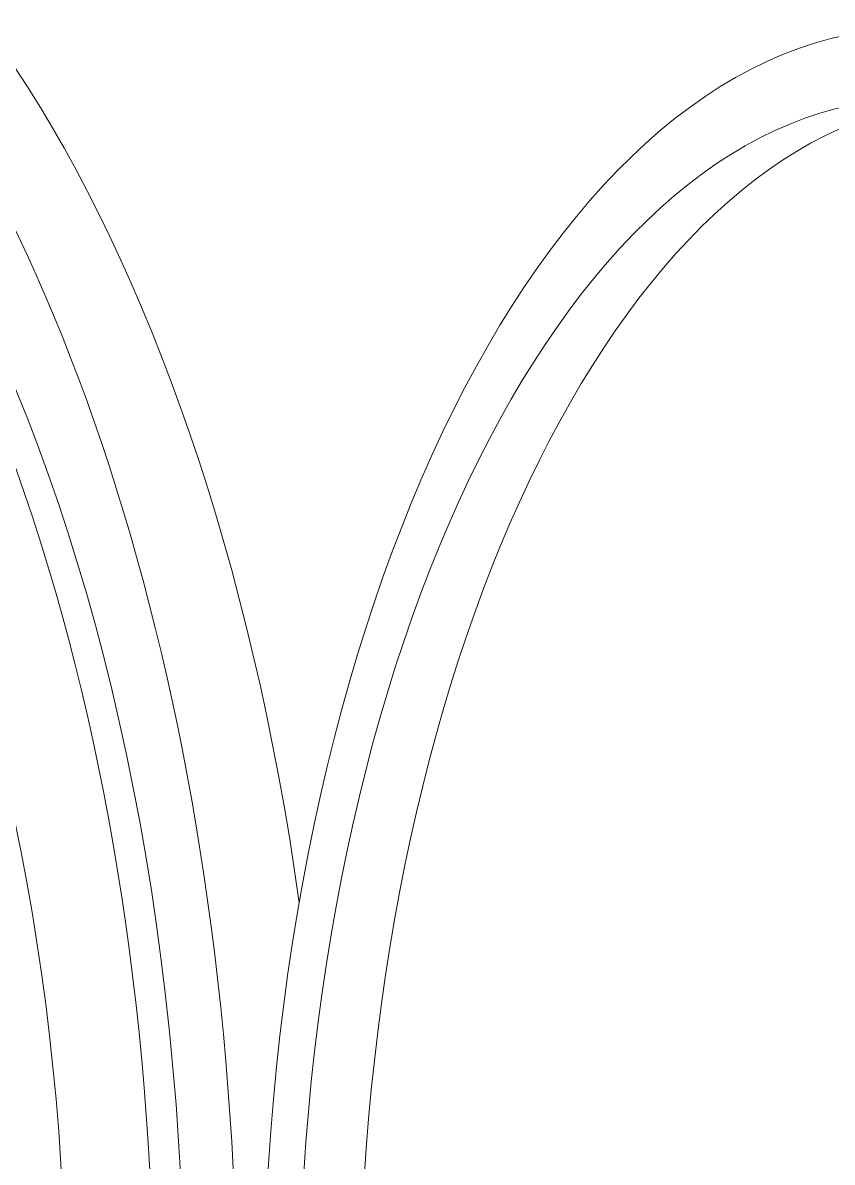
# Model space of a CAD drawing. Header units: inches. Extents: x 20 to 536, y 8 to 344.
# Drawn here: x 232.961 to 234.4, y 123.583 to 125.607 of the extents above; entities that cross this region are included whole.
import ezdxf

# ---------------------------------------------------------------- set-up
doc = ezdxf.new("R2010")
doc.units = ezdxf.units.IN
doc.header["$LTSCALE"] = 16
doc.header["$MEASUREMENT"] = 0
doc.layers.add('Visible (ANSI)', color=7, linetype='Continuous', lineweight=50)

msp = doc.modelspace()

# ---------------------------------------------------------------- linework, layer by layer
at = {"layer": 'Visible (ANSI)', "linetype": 'Continuous', "lineweight": 18}
for centre, major_axis, start_param, end_param in [((231.93622, 123.28528), (0, 2.8125), 3.6175293, 6.8944408), ((231.88209, 123.28528), (0, 2.625), 3.0911676, 6.7761106), ((232.0986, 123.28528), (0, 2.8125), 4.985446, 6.2831853), ((231.93622, 123.28528), (0, 2.625), 3.1415927, 6.2831853), ((231.88209, 123.28528), (0, 2.3125), 3.1415927, 6.2831853), ((234.65329, 123.28528), (0, 2.18642), 0.0495319, 3.0920608)]:
    msp.add_ellipse(centre, major_axis=major_axis, ratio=0.5, start_param=start_param, end_param=end_param, dxfattribs=at)
for major_axis in [(0, 2.3125), (0, 2.18642)]:
    msp.add_ellipse((234.54504, 123.28528), major_axis=major_axis, ratio=0.5, dxfattribs=at)

doc.saveas('drawing.dxf')
